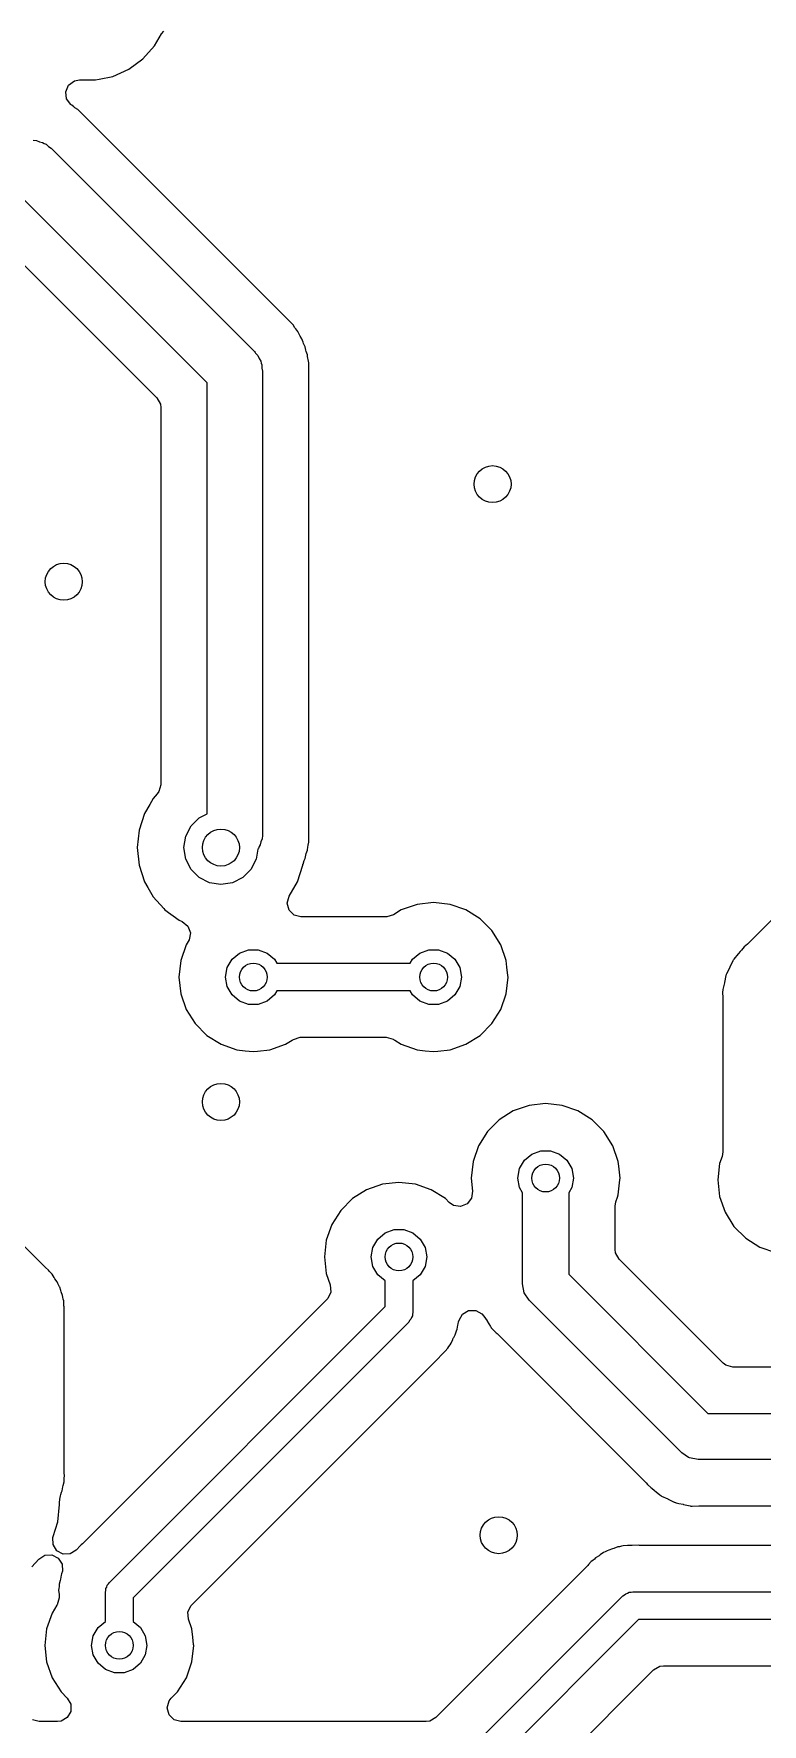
# Model space of a CAD drawing. Extents: x 44 to 146, y -87 to -25.
# Drawn here: x 106.33 to 114.2, y -77.23 to -58.95 of the extents above; entities that cross this region are included whole.
import ezdxf

# ---------------------------------------------------------------- set-up
doc = ezdxf.new("R2010")
doc.units = 0
doc.layers.add('BLACK', color=7, linetype='CONTINUOUS')

msp = doc.modelspace()

# ---------------------------------------------------------------- linework, layer by layer
at = {"layer": 'BLACK', "linetype": 'CONTINUOUS'}
for p, q in [((107.632533, -59.082216), (107.707367, -58.952598)), ((107.707367, -58.952598), (107.731037, -58.92175)), ((107.505871, -59.222888), (107.632533, -59.082216)), ((107.179803, -59.411144), (107.35273, -59.334151)), ((107.35273, -59.334151), (107.505871, -59.222888)), ((106.671748, -59.577294), (106.70259, -59.506601)), ((106.680384, -59.653937), (106.671748, -59.577294)), ((106.70259, -59.506601), (106.764647, -59.4608)), ((106.764647, -59.4608), (106.819084, -59.4505)), ((106.819084, -59.4505), (106.994648, -59.4505)), ((106.994648, -59.4505), (107.034004, -59.442134)), ((107.034004, -59.442134), (107.179803, -59.411144)), ((106.726185, -59.715994), (106.680384, -59.653937)), ((106.728585, -59.717908), (106.726185, -59.715994)), ((106.728587, -59.717909), (106.728585, -59.717908)), ((106.736489, -59.724211), (106.728587, -59.717909)), ((106.757413, -59.740897), (106.736489, -59.724211)), ((106.771038, -59.750564), (106.757413, -59.740897)), ((106.802259, -59.770182), (106.771038, -59.750564)), ((106.802263, -59.770185), (106.802259, -59.770182)), ((109.129817, -62.097739), (106.802263, -59.770185)), ((106.320617, -60.10191), (106.355125, -60.105108)), ((106.355125, -60.105108), (106.387441, -60.117627)), ((106.387441, -60.117627), (106.421177, -60.125562)), ((106.421177, -60.125562), (106.438429, -60.13738)), ((106.438429, -60.13738), (106.45793, -60.144935)), ((106.45793, -60.144935), (106.48354, -60.168282)), ((106.48354, -60.168282), (106.512132, -60.187868)), ((106.512132, -60.187868), (108.712132, -62.387868)), ((108.2, -62.724264), (106.175736, -60.7)), ((106.012063, -61.244141), (107.655859, -62.887937)), ((109.12982, -62.097743), (109.129817, -62.097739)), ((109.14943, -62.128953), (109.12982, -62.097743)), ((109.1591, -62.142583), (109.14943, -62.128953)), ((109.182092, -62.171414), (109.1591, -62.142583)), ((109.198089, -62.204632), (109.182092, -62.171414)), ((109.206171, -62.219256), (109.198089, -62.204632)), ((109.225789, -62.250478), (109.206171, -62.219256)), ((109.237968, -62.285285), (109.225789, -62.250478)), ((109.244359, -62.30071), (109.237968, -62.285285)), ((109.260358, -62.333933), (109.244359, -62.30071)), ((108.712132, -62.387868), (108.718356, -62.395364)), ((108.718356, -62.395364), (108.721703, -62.397891)), ((108.721703, -62.397891), (108.72536, -62.403797)), ((108.72536, -62.403797), (108.7475, -62.430459)), ((108.7475, -62.430459), (108.761499, -62.462165)), ((108.761499, -62.462165), (108.779742, -62.491628)), ((108.779742, -62.491628), (108.783584, -62.512182)), ((109.26036, -62.333939), (109.260357, -62.333933)), ((109.260357, -62.333933), (109.260358, -62.333933)), ((109.268567, -62.369899), (109.26036, -62.333939)), ((109.273188, -62.385936), (109.268567, -62.369899)), ((109.285368, -62.420745), (109.273188, -62.385936)), ((109.287657, -62.441063), (109.285368, -62.420745)), ((109.289496, -62.457385), (109.287657, -62.441063)), ((109.292293, -62.473851), (109.289496, -62.457385)), ((109.3005, -62.509806), (109.292293, -62.473851)), ((108.783584, -62.512182), (108.792032, -62.531315)), ((108.792032, -62.531315), (108.793632, -62.565935)), ((108.793632, -62.565935), (108.8, -62.6)), ((108.8, -62.6), (108.8, -67.6)), ((109.3005, -62.555046), (109.3005, -62.509806)), ((109.3005, -67.509806), (109.3005, -62.555046)), ((108.2, -67.383024), (108.2, -62.724264)), ((107.655859, -62.887937), (107.694423, -62.954732)), ((107.694423, -62.954732), (107.6995, -62.993296)), ((107.6995, -62.993296), (107.6995, -67.069481)), ((117.135063, -65.703568), (114.044246, -68.794384)), ((107.6995, -67.069481), (107.679538, -67.143981)), ((107.617467, -67.217784), (107.57945, -67.283631)), ((107.617469, -67.217781), (107.617467, -67.217783)), ((107.617467, -67.217783), (107.617467, -67.217784)), ((107.661229, -67.169181), (107.617469, -67.217781)), ((107.679538, -67.143981), (107.661229, -67.169181)), ((107.522819, -67.381721), (107.464325, -67.561745)), ((107.522822, -67.381714), (107.522819, -67.381721)), ((107.57945, -67.283631), (107.522822, -67.381714)), ((108.026393, -67.514886), (108.114886, -67.426393)), ((108.114886, -67.426393), (108.2, -67.383024)), ((107.464325, -67.561745), (107.44454, -67.75)), ((107.969577, -67.626393), (108.026393, -67.514886)), ((108.798089, -67.620617), (108.794892, -67.655125)), ((108.79968, -67.613855), (108.798089, -67.620617)), ((108.8, -67.6), (108.7991, -67.609703)), ((108.7991, -67.609703), (108.79968, -67.613855)), ((109.3005, -67.690194), (109.3005, -67.509806)), ((107.44454, -67.75), (107.464325, -67.938254)), ((107.95, -67.75), (107.969577, -67.626393)), ((107.969577, -67.873607), (107.95, -67.75)), ((108.747414, -67.766321), (108.730423, -67.873607)), ((108.755065, -67.75793), (108.747414, -67.766321)), ((108.762619, -67.738429), (108.755065, -67.75793)), ((108.774438, -67.721177), (108.762619, -67.738429)), ((108.782372, -67.687441), (108.774438, -67.721177)), ((108.794892, -67.655125), (108.782372, -67.687441)), ((109.273188, -67.814061), (109.285368, -67.779255)), ((109.285368, -67.779255), (109.289496, -67.742612)), ((109.289496, -67.742612), (109.292295, -67.72614)), ((109.292295, -67.72614), (109.293071, -67.722741)), ((109.293071, -67.722741), (109.3005, -67.690194)), ((107.464325, -67.938254), (107.464326, -67.938256)), ((107.464326, -67.938256), (107.522821, -68.118284)), ((108.026393, -67.985114), (107.969577, -67.873607)), ((108.114886, -68.073607), (108.026393, -67.985114)), ((108.673607, -67.985114), (108.585114, -68.073607)), ((108.730423, -67.873607), (108.673607, -67.985114)), ((109.177179, -68.118284), (109.235674, -67.938256)), ((109.235674, -67.938256), (109.235782, -67.93723)), ((109.235782, -67.93723), (109.236218, -67.935691)), ((109.236218, -67.935691), (109.237297, -67.930619)), ((109.237297, -67.930619), (109.237639, -67.930691)), ((109.237639, -67.930691), (109.249723, -67.888148)), ((109.249723, -67.888148), (109.26036, -67.866061)), ((109.26036, -67.866061), (109.268566, -67.830108)), ((109.268566, -67.830108), (109.273188, -67.814061)), ((107.522821, -68.118284), (107.558285, -68.179709)), ((108.226393, -68.130423), (108.114886, -68.073607)), ((108.35, -68.15), (108.226393, -68.130423)), ((108.473607, -68.130423), (108.35, -68.15)), ((108.585114, -68.073607), (108.473607, -68.130423)), ((109.08612, -68.276002), (109.177179, -68.118284)), ((107.558285, -68.179709), (107.617469, -68.28222)), ((107.617469, -68.28222), (107.730808, -68.408094)), ((109.066159, -68.3505), (109.08612, -68.276002)), ((109.086121, -68.425), (109.066159, -68.3505)), ((110.649999, -68.344435), (110.470747, -68.364631)), ((110.650001, -68.344435), (110.649999, -68.344435)), ((110.829253, -68.364631), (110.650001, -68.344435)), ((107.730808, -68.408094), (107.744129, -68.422888)), ((107.744129, -68.422888), (107.89727, -68.534151)), ((107.89727, -68.534151), (107.897271, -68.534151)), ((107.897271, -68.534151), (107.897272, -68.534152)), ((107.897272, -68.534152), (107.931173, -68.549246)), ((109.140659, -68.479538), (109.086121, -68.425)), ((109.215159, -68.4995), (109.140659, -68.479538)), ((110.137729, -68.4995), (109.215159, -68.4995)), ((110.1433, -68.499396), (110.137729, -68.4995)), ((110.217002, -68.476662), (110.1433, -68.499396)), ((110.300477, -68.424211), (110.217002, -68.476662)), ((110.470747, -68.364631), (110.300477, -68.424211)), ((110.829254, -68.364631), (110.829253, -68.364631)), ((110.829255, -68.364632), (110.829254, -68.364631)), ((110.999522, -68.424211), (110.829255, -68.364632)), ((111.152262, -68.520184), (110.999522, -68.424211)), ((111.279816, -68.647738), (111.152262, -68.520184)), ((107.931173, -68.549246), (107.991113, -68.597784)), ((107.991113, -68.597784), (108.018753, -68.66979)), ((108.018753, -68.66979), (108.006687, -68.745968)), ((111.375789, -68.800478), (111.279816, -68.647738)), ((107.974212, -68.800474), (107.914631, -68.970747)), ((107.996731, -68.764636), (107.974212, -68.800474)), ((108.006687, -68.745968), (107.996731, -68.764636)), ((108.470187, -68.957164), (108.55, -68.890192)), ((108.55, -68.890192), (108.647906, -68.854558)), ((108.647906, -68.854558), (108.752094, -68.854558)), ((108.752094, -68.854558), (108.85, -68.890192)), ((108.85, -68.890192), (108.929813, -68.957164)), ((110.420187, -68.957164), (110.5, -68.890192)), ((110.5, -68.890192), (110.597906, -68.854558)), ((110.597906, -68.854558), (110.702094, -68.854558)), ((110.702094, -68.854558), (110.8, -68.890192)), ((110.8, -68.890192), (110.879813, -68.957164)), ((111.435368, -68.970745), (111.375789, -68.800478)), ((113.94526, -68.899024), (113.897299, -68.956183)), ((113.947989, -68.895675), (113.94526, -68.899024)), ((113.967008, -68.871623), (113.947989, -68.895675)), ((113.970168, -68.868463), (113.967008, -68.871623)), ((113.978931, -68.858898), (113.970168, -68.868463)), ((114.01007, -68.821789), (113.978931, -68.858898)), ((114.027869, -68.808537), (114.01007, -68.821789)), ((114.044246, -68.794384), (114.027869, -68.808537)), ((107.914631, -68.970747), (107.894435, -69.149998)), ((108.4, -69.15), (108.418092, -69.047394)), ((108.418092, -69.047394), (108.470187, -68.957164)), ((108.929813, -68.957164), (108.954545, -69)), ((108.954545, -69), (110.395455, -69)), ((110.395455, -69), (110.420187, -68.957164)), ((110.879813, -68.957164), (110.931908, -69.047394)), ((110.931908, -69.047394), (110.95, -69.15)), ((111.443434, -69.042331), (111.435368, -68.970745)), ((111.453731, -69.133727), (111.443434, -69.042331)), ((113.852054, -69.04627), (113.818561, -69.112962)), ((113.85394, -69.042375), (113.852054, -69.04627)), ((113.885488, -68.974723), (113.85394, -69.042375)), ((113.890042, -68.967341), (113.885488, -68.974723)), ((113.892284, -68.963273), (113.889792, -68.967186)), ((113.889792, -68.967186), (113.890042, -68.967341)), ((113.89253, -68.963435), (113.892284, -68.963273)), ((113.897299, -68.956183), (113.89253, -68.963435)), ((107.894435, -69.149998), (107.894435, -69.150001)), ((107.894435, -69.150001), (107.914631, -69.329252)), ((108.418092, -69.252606), (108.4, -69.15)), ((108.470187, -69.342836), (108.418092, -69.252606)), ((110.931908, -69.252606), (110.879813, -69.342836)), ((110.95, -69.15), (110.931908, -69.252606)), ((111.435368, -69.329255), (111.455565, -69.15)), ((111.455565, -69.15), (111.453731, -69.133727)), ((113.795304, -69.211086), (113.778099, -69.283682)), ((113.796241, -69.206858), (113.795304, -69.211086)), ((113.811341, -69.133731), (113.796241, -69.206858)), ((113.814072, -69.125491), (113.811341, -69.133731)), ((113.815312, -69.121018), (113.81379, -69.125397)), ((113.81379, -69.125397), (113.814072, -69.125491)), ((113.815592, -69.12112), (113.815312, -69.121018)), ((113.818561, -69.112962), (113.815592, -69.12112)), ((107.914631, -69.329252), (107.914631, -69.329254)), ((107.914631, -69.329254), (107.914632, -69.329255)), ((107.914632, -69.329255), (107.974211, -69.499522)), ((108.55, -69.409808), (108.470187, -69.342836)), ((108.647906, -69.445442), (108.55, -69.409808)), ((108.752094, -69.445442), (108.647906, -69.445442)), ((108.85, -69.409808), (108.752094, -69.445442)), ((108.929813, -69.342836), (108.85, -69.409808)), ((108.954545, -69.3), (108.929813, -69.342836)), ((110.395455, -69.3), (108.954545, -69.3)), ((110.420187, -69.342836), (110.395455, -69.3)), ((110.5, -69.409808), (110.420187, -69.342836)), ((110.597906, -69.445442), (110.5, -69.409808)), ((110.702094, -69.445442), (110.597906, -69.445442)), ((110.8, -69.409808), (110.702094, -69.445442)), ((110.879813, -69.342836), (110.8, -69.409808)), ((111.375789, -69.499522), (111.435368, -69.329255)), ((113.776623, -69.296894), (113.775866, -69.305545)), ((113.775866, -69.305545), (113.778037, -69.380151)), ((113.776796, -69.292264), (113.776325, -69.296868)), ((113.776325, -69.296868), (113.776623, -69.296894)), ((113.777092, -69.292299), (113.776796, -69.292264)), ((113.778099, -69.283682), (113.777092, -69.292299)), ((113.778037, -69.380151), (113.7781, -69.384484)), ((113.7781, -69.384484), (113.7781, -71.03888)), ((107.974211, -69.499522), (108.070184, -69.652262)), ((111.279816, -69.652262), (111.375789, -69.499522)), ((108.070184, -69.652262), (108.197738, -69.779816)), ((108.197738, -69.779816), (108.350478, -69.875789)), ((109.132998, -69.823338), (109.2067, -69.800604)), ((109.2067, -69.800604), (109.212271, -69.8005)), ((109.212271, -69.8005), (110.137729, -69.8005)), ((110.137729, -69.8005), (110.212229, -69.820462)), ((110.999522, -69.875789), (111.152262, -69.779816)), ((111.152262, -69.779816), (111.279816, -69.652262)), ((108.350478, -69.875789), (108.520745, -69.935368)), ((108.520745, -69.935368), (108.610372, -69.945466)), ((108.610372, -69.945466), (108.699999, -69.955565)), ((108.699999, -69.955565), (108.7, -69.955565)), ((108.7, -69.955565), (108.700001, -69.955565)), ((108.700001, -69.955565), (108.744813, -69.950515)), ((108.744813, -69.950515), (108.879255, -69.935368)), ((108.879255, -69.935368), (109.049522, -69.875789)), ((109.049522, -69.875789), (109.120746, -69.831036)), ((109.120746, -69.831036), (109.132998, -69.823338)), ((110.212229, -69.820462), (110.217002, -69.823338)), ((110.217002, -69.823338), (110.229263, -69.831042)), ((110.229263, -69.831042), (110.300478, -69.875789)), ((110.300478, -69.875789), (110.470745, -69.935368)), ((110.470745, -69.935368), (110.560372, -69.945466)), ((110.560372, -69.945466), (110.649999, -69.955565)), ((110.649999, -69.955565), (110.65, -69.955565)), ((110.65, -69.955565), (110.650001, -69.955565)), ((110.650001, -69.955565), (110.694813, -69.950515)), ((110.694813, -69.950515), (110.829255, -69.935368)), ((110.829255, -69.935368), (110.999522, -69.875789)), ((106.442824, -72.280405), (104.679327, -70.516908)), ((111.682347, -70.537831), (111.512077, -70.597411)), ((111.861599, -70.517635), (111.682347, -70.537831)), ((111.861601, -70.517635), (111.861599, -70.517635)), ((112.040853, -70.537831), (111.861601, -70.517635)), ((112.040854, -70.537831), (112.040853, -70.537831)), ((112.040855, -70.537832), (112.040854, -70.537831)), ((112.211122, -70.597411), (112.040855, -70.537832)), ((111.359338, -70.693384), (111.231784, -70.820938)), ((111.512077, -70.597411), (111.359338, -70.693384)), ((112.363862, -70.693384), (112.211122, -70.597411)), ((112.491416, -70.820938), (112.363862, -70.693384)), ((111.231784, -70.820938), (111.135811, -70.973677)), ((112.587389, -70.973678), (112.491416, -70.820938)), ((111.135811, -70.973677), (111.076231, -71.143947)), ((111.631787, -71.130364), (111.7116, -71.063392)), ((111.7116, -71.063392), (111.809506, -71.027758)), ((111.809506, -71.027758), (111.913694, -71.027758)), ((111.913694, -71.027758), (112.0116, -71.063392)), ((112.0116, -71.063392), (112.091413, -71.130364)), ((112.646968, -71.143945), (112.587389, -70.973678)), ((113.769739, -71.08809), (113.743232, -71.163843)), ((113.7781, -71.03888), (113.769739, -71.08809)), ((111.076231, -71.143947), (111.056035, -71.323198)), ((111.5616, -71.3232), (111.579692, -71.220594)), ((111.579692, -71.220594), (111.631787, -71.130364)), ((112.091413, -71.130364), (112.143508, -71.220594)), ((112.143508, -71.220594), (112.1616, -71.3232)), ((112.65241, -71.192245), (112.646968, -71.143945)), ((112.667165, -71.323198), (112.65241, -71.192245)), ((113.743231, -71.163846), (113.723035, -71.343098)), ((113.743232, -71.163843), (113.743231, -71.163846)), ((109.925477, -71.449211), (109.772738, -71.545184)), ((110.095747, -71.389631), (109.925477, -71.449211)), ((110.274999, -71.369435), (110.095747, -71.389631)), ((110.275001, -71.369435), (110.274999, -71.369435)), ((110.454253, -71.389631), (110.275001, -71.369435)), ((110.454254, -71.389631), (110.454253, -71.389631)), ((110.454255, -71.389632), (110.454254, -71.389631)), ((110.624522, -71.449211), (110.454255, -71.389632)), ((110.777262, -71.545184), (110.624522, -71.449211)), ((111.056035, -71.323198), (111.056035, -71.323202)), ((111.056035, -71.323202), (111.071944, -71.464403)), ((111.579692, -71.425806), (111.5616, -71.3232)), ((111.6116, -71.481071), (111.579692, -71.425806)), ((112.143508, -71.425806), (112.1116, -71.481071)), ((112.1616, -71.3232), (112.143508, -71.425806)), ((112.646968, -71.502455), (112.664923, -71.343101)), ((112.664923, -71.343098), (112.667165, -71.323201)), ((112.664923, -71.343101), (112.664923, -71.343098)), ((112.667165, -71.323201), (112.667165, -71.323198)), ((113.723035, -71.343098), (113.723035, -71.343101)), ((113.723035, -71.343101), (113.743231, -71.522352)), ((109.772738, -71.545184), (109.645184, -71.672738)), ((110.777263, -71.545185), (110.777262, -71.545184)), ((110.818522, -71.586444), (110.777263, -71.545185)), ((110.864297, -71.617653), (110.818522, -71.586444)), ((110.940563, -71.629148), (110.864297, -71.617653)), ((111.01236, -71.60097), (110.940563, -71.629148)), ((111.060449, -71.540669), (111.01236, -71.60097)), ((111.071944, -71.464403), (111.060449, -71.540669)), ((111.6116, -72.4662), (111.6116, -71.481071)), ((112.1116, -71.481071), (112.1116, -72.362646)), ((112.6121, -71.627419), (112.620461, -71.578209)), ((112.6121, -72.093614), (112.6121, -71.627419)), ((112.620461, -71.578209), (112.638204, -71.5275)), ((112.638204, -71.5275), (112.646968, -71.502455)), ((113.743231, -71.522352), (113.743231, -71.522354)), ((113.743231, -71.522354), (113.743232, -71.522355)), ((113.743232, -71.522355), (113.802811, -71.692622)), ((109.645184, -71.672738), (109.549211, -71.825477)), ((113.802811, -71.692622), (113.898784, -71.845362)), ((109.489631, -71.995747), (109.469435, -72.174998)), ((109.549211, -71.825477), (109.489631, -71.995747)), ((109.993092, -72.072394), (110.045187, -71.982164)), ((110.045187, -71.982164), (110.125, -71.915192)), ((110.125, -71.915192), (110.222906, -71.879558)), ((110.222906, -71.879558), (110.327094, -71.879558)), ((110.327094, -71.879558), (110.425, -71.915192)), ((110.425, -71.915192), (110.504813, -71.982164)), ((110.504813, -71.982164), (110.556908, -72.072394)), ((113.898784, -71.845362), (114.026338, -71.972916)), ((114.026338, -71.972916), (114.179078, -72.068889)), ((109.469435, -72.174998), (109.469435, -72.175001)), ((109.469435, -72.175001), (109.489631, -72.354253)), ((109.975, -72.175), (109.993092, -72.072394)), ((109.993092, -72.277606), (109.975, -72.175)), ((110.556908, -72.072394), (110.575, -72.175)), ((110.575, -72.175), (110.556908, -72.277606)), ((112.617177, -72.132178), (112.6121, -72.093614)), ((112.655741, -72.198973), (112.617177, -72.132178)), ((114.179078, -72.068889), (114.349345, -72.128468)), ((106.453196, -72.289843), (106.442824, -72.280405)), ((106.486063, -72.317033), (106.453196, -72.289843)), ((106.496739, -72.331727), (106.486063, -72.317033)), ((106.511917, -72.349498), (106.496739, -72.331727)), ((106.524763, -72.362344), (106.511917, -72.349498)), ((106.524764, -72.362346), (106.524763, -72.362344)), ((106.546472, -72.399053), (106.524764, -72.362346)), ((109.489631, -72.354253), (109.532888, -72.477874)), ((110.045187, -72.367836), (109.993092, -72.277606)), ((110.125, -72.434808), (110.045187, -72.367836)), ((110.504813, -72.367836), (110.425, -72.434808)), ((110.556908, -72.277606), (110.504813, -72.367836)), ((112.1116, -72.362646), (113.616153, -73.8672)), ((113.779826, -73.323059), (112.655741, -72.198973)), ((106.55418, -72.410788), (106.546472, -72.399053)), ((106.579253, -72.445297), (106.55418, -72.410788)), ((106.585934, -72.462174), (106.579253, -72.445297)), ((106.596224, -72.483178), (106.585934, -72.462174)), ((106.605465, -72.498803), (106.596224, -72.483178)), ((106.60547, -72.498814), (106.605465, -72.498803)), ((106.606297, -72.501662), (106.60547, -72.498814)), ((106.617368, -72.539772), (106.606297, -72.501662)), ((106.621912, -72.553045), (106.617368, -72.539772)), ((106.637616, -72.592707), (106.621912, -72.553045)), ((109.538651, -72.554787), (109.505186, -72.624276)), ((109.532888, -72.477874), (109.538651, -72.554787)), ((110.125, -72.712868), (110.125, -72.434808)), ((110.425, -72.434808), (110.425, -72.775)), ((111.63063, -72.561871), (111.6116, -72.4662)), ((106.639891, -72.610718), (106.637616, -72.592707)), ((106.644631, -72.633611), (106.639891, -72.610718)), ((106.6497, -72.651057), (106.644631, -72.633611)), ((106.650004, -72.660761), (106.6497, -72.651057)), ((106.65104, -72.693689), (106.650004, -72.660761)), ((106.652143, -72.707702), (106.65104, -72.693689)), ((106.6525, -72.710525), (106.652143, -72.707702)), ((106.6525, -72.737828), (106.6525, -72.710525)), ((106.652574, -72.742509), (106.6525, -72.737828)), ((109.497608, -72.632444), (106.852434, -75.277618)), ((107.143934, -75.693934), (110.125, -72.712868)), ((109.505186, -72.624276), (109.497608, -72.632444)), ((111.684823, -72.642977), (111.63063, -72.561871)), ((113.33582, -74.293973), (111.684823, -72.642977)), ((106.6525, -72.835725), (106.654356, -72.818906)), ((106.6525, -74.490391), (106.6525, -72.835725)), ((106.65468, -72.809521), (106.652574, -72.742509)), ((106.653798, -72.818854), (106.65468, -72.809521)), ((106.654356, -72.818906), (106.653798, -72.818854)), ((110.381066, -72.881066), (107.4, -75.862132)), ((110.390939, -72.863964), (110.381066, -72.881066)), ((110.404904, -72.85), (110.390939, -72.863964)), ((110.410015, -72.830925), (110.404904, -72.85)), ((110.419889, -72.813823), (110.410015, -72.830925)), ((110.425, -72.775), (110.419889, -72.794074)), ((110.419889, -72.794074), (110.419889, -72.813823)), ((110.904635, -72.957926), (110.911592, -72.913994)), ((110.911592, -72.913994), (110.914439, -72.900252)), ((110.914439, -72.900252), (110.920074, -72.87831)), ((110.920074, -72.87831), (110.92457, -72.860797)), ((110.92457, -72.860797), (110.962434, -72.793604)), ((110.962434, -72.793604), (111.028822, -72.754344)), ((111.028822, -72.754344), (111.105946, -72.753538)), ((111.105946, -72.753538), (111.17314, -72.791402)), ((111.17314, -72.791402), (111.193376, -72.81598)), ((111.193376, -72.81598), (111.227372, -72.867669)), ((111.227372, -72.867669), (111.229698, -72.871319)), ((111.229698, -72.871319), (111.265431, -72.929252)), ((110.839362, -73.108764), (110.857025, -73.067944)), ((110.857025, -73.067944), (110.863197, -73.055348)), ((110.863197, -73.055348), (110.867984, -73.046641)), ((110.867984, -73.046641), (110.884627, -73.016368)), ((110.884627, -73.016368), (110.889418, -72.997708)), ((110.889418, -72.997708), (110.896989, -72.975591)), ((110.896989, -72.975591), (110.904635, -72.957926)), ((111.265431, -72.929252), (111.26889, -72.934859)), ((111.26889, -72.934859), (111.274272, -72.941666)), ((111.274272, -72.941666), (111.274039, -72.941849)), ((111.274039, -72.941849), (111.276968, -72.945445)), ((111.276968, -72.945445), (111.277197, -72.945254)), ((111.277197, -72.945254), (111.282769, -72.951895)), ((111.282769, -72.951895), (111.28277, -72.951896)), ((111.28277, -72.951896), (111.327929, -72.994501)), ((111.327929, -72.994501), (111.337044, -73.003101)), ((111.337044, -73.003101), (111.340153, -73.006121)), ((111.340153, -73.006121), (112.935581, -74.601548)), ((110.685718, -73.286176), (110.692935, -73.280204)), ((110.686051, -73.286578), (110.685718, -73.286176)), ((110.692935, -73.280204), (110.69294, -73.280202)), ((110.69294, -73.280202), (110.740653, -73.229391)), ((110.740653, -73.229391), (110.743785, -73.226159)), ((110.743785, -73.226159), (110.763911, -73.206035)), ((110.763911, -73.206035), (110.765885, -73.203489)), ((110.765885, -73.203489), (110.774999, -73.192816)), ((110.774999, -73.192816), (110.805448, -73.160393)), ((110.805448, -73.160393), (110.814724, -73.143517)), ((110.814724, -73.143517), (110.827559, -73.123978)), ((110.827559, -73.123978), (110.839362, -73.108764)), ((108.033858, -75.936086), (110.672562, -73.297382)), ((110.672562, -73.297382), (110.686051, -73.286578)), ((113.810685, -73.346738), (113.779826, -73.323059)), ((113.885185, -73.3667), (113.810685, -73.346738)), ((117.839014, -73.3667), (113.885185, -73.3667)), ((113.616153, -73.8672), (118.108046, -73.8672)), ((113.335823, -74.293977), (113.33582, -74.293973)), ((113.408093, -74.342266), (113.335823, -74.293977)), ((113.416929, -74.34817), (113.408093, -74.342266)), ((113.5126, -74.367201), (113.416929, -74.34817)), ((113.512605, -74.3672), (113.5126, -74.367201)), ((118.2116, -74.3672), (113.512605, -74.3672)), ((106.653161, -74.504412), (106.6525, -74.490391)), ((106.6525, -74.588105), (106.654334, -74.564797)), ((106.657174, -74.546867), (106.653161, -74.504412)), ((106.654334, -74.564797), (106.657174, -74.546867)), ((106.613072, -74.759834), (106.61759, -74.742237)), ((106.61759, -74.742237), (106.625157, -74.720132)), ((106.625157, -74.720132), (106.632373, -74.703459)), ((106.632373, -74.703459), (106.639044, -74.661332)), ((106.639044, -74.661332), (106.64189, -74.647594)), ((106.64189, -74.647594), (106.6525, -74.606272)), ((106.6525, -74.606272), (106.6525, -74.588105)), ((112.935581, -74.601548), (112.949738, -74.61793)), ((112.949738, -74.61793), (112.962987, -74.635727)), ((112.962987, -74.635727), (112.962989, -74.635729)), ((112.962989, -74.635729), (112.96299, -74.63573)), ((112.96299, -74.63573), (113.0001, -74.666869)), ((113.0001, -74.666869), (113.009683, -74.67565)), ((113.009683, -74.67565), (113.012824, -74.678791)), ((113.012824, -74.678791), (113.036888, -74.697818)), ((113.036888, -74.697818), (113.040192, -74.70051)), ((113.040192, -74.70051), (113.056979, -74.714596)), ((113.056979, -74.714596), (113.097386, -74.748503)), ((113.097386, -74.748503), (113.104633, -74.753269)), ((106.585674, -75.040256), (106.60546, -74.852)), ((106.603227, -74.830757), (106.611667, -74.769161)), ((106.60546, -74.852), (106.603227, -74.830757)), ((106.610739, -74.768923), (106.6128, -74.76089)), ((106.611667, -74.769161), (106.610739, -74.768923)), ((106.6128, -74.76089), (106.612879, -74.76032)), ((106.612879, -74.76032), (106.613068, -74.75984)), ((106.613068, -74.75984), (106.613072, -74.759834)), ((113.104633, -74.753269), (113.104469, -74.753517)), ((113.104469, -74.753517), (113.108383, -74.75601)), ((113.108383, -74.75601), (113.10854, -74.755757)), ((113.10854, -74.755757), (113.115919, -74.760308)), ((113.115919, -74.760308), (113.115923, -74.760311)), ((113.115923, -74.760311), (113.183656, -74.791895)), ((113.183656, -74.791895), (113.187438, -74.793727)), ((113.187438, -74.793727), (113.252044, -74.826174)), ((113.252044, -74.826174), (113.254167, -74.82724)), ((113.254167, -74.82724), (113.262322, -74.830208)), ((113.262322, -74.830208), (113.262219, -74.830489)), ((113.262219, -74.830489), (113.266596, -74.83201)), ((113.266596, -74.83201), (113.26669, -74.831727)), ((113.26669, -74.831727), (113.274925, -74.834455)), ((113.274925, -74.834455), (113.274928, -74.834457)), ((113.274928, -74.834457), (113.27493, -74.834457)), ((113.27493, -74.834457), (113.274932, -74.834458)), ((113.274932, -74.834458), (113.301302, -74.839902)), ((113.301302, -74.839902), (113.348063, -74.849557)), ((113.348063, -74.849557), (113.35219, -74.850471)), ((113.35219, -74.850471), (113.424879, -74.8677)), ((113.424879, -74.8677), (113.424887, -74.8677)), ((113.424887, -74.8677), (113.433497, -74.868707)), ((113.433497, -74.868707), (113.433462, -74.869003)), ((113.433462, -74.869003), (113.438067, -74.869474)), ((113.438067, -74.869474), (113.438093, -74.869177)), ((113.438093, -74.869177), (113.446736, -74.869932)), ((113.446736, -74.869932), (113.446745, -74.869934)), ((113.446745, -74.869934), (113.519162, -74.867826)), ((113.519162, -74.867826), (113.521354, -74.867763)), ((113.521354, -74.867763), (113.525687, -74.8677)), ((113.525687, -74.8677), (118.146072, -74.8677)), ((106.534841, -75.1967), (106.585674, -75.040256)), ((106.531489, -75.208706), (106.534841, -75.1967)), ((106.533911, -75.285796), (106.531489, -75.208706)), ((106.574552, -75.351347), (106.533911, -75.285796)), ((106.832059, -75.294798), (106.785166, -75.344733)), ((106.839282, -75.288823), (106.832059, -75.294798)), ((106.852434, -75.277618), (106.83895, -75.288422)), ((106.83895, -75.288422), (106.839282, -75.288823)), ((112.759855, -75.295906), (112.745887, -75.297004)), ((112.763063, -75.295501), (112.759855, -75.295906)), ((112.763069, -75.2955), (112.763063, -75.295501)), ((112.763075, -75.2955), (112.763069, -75.2955)), ((112.791457, -75.2955), (112.763075, -75.2955)), ((112.796138, -75.295426), (112.791457, -75.2955)), ((112.865701, -75.293239), (112.796138, -75.295426)), ((112.875038, -75.294122), (112.865701, -75.293239)), ((112.875087, -75.293603), (112.875038, -75.294122)), ((112.892266, -75.2955), (112.875087, -75.293603)), ((119.099636, -75.2955), (112.892266, -75.2955)), ((106.305871, -75.524888), (106.379342, -75.44329)), ((106.379342, -75.44329), (106.444026, -75.401284)), ((106.444026, -75.401284), (106.521049, -75.397247)), ((106.521049, -75.397247), (106.58977, -75.432262)), ((106.642525, -75.387796), (106.574552, -75.351347)), ((106.58977, -75.432262), (106.631777, -75.496947)), ((106.719615, -75.385374), (106.642525, -75.387796)), ((106.785166, -75.344733), (106.719615, -75.385374)), ((112.355163, -75.468037), (112.326813, -75.502305)), ((112.370744, -75.456716), (112.355163, -75.468037)), ((112.388511, -75.441541), (112.370744, -75.456716)), ((112.402133, -75.42792), (112.388511, -75.441541)), ((112.440423, -75.405275), (112.402133, -75.42792)), ((112.452151, -75.39757), (112.440423, -75.405275)), ((112.488123, -75.371435), (112.452151, -75.39757)), ((112.488133, -75.37143), (112.488123, -75.371435)), ((112.50603, -75.364344), (112.488133, -75.37143)), ((112.527021, -75.35406), (112.50603, -75.364344)), ((112.543599, -75.344256), (112.527021, -75.35406)), ((112.586315, -75.331845), (112.543599, -75.344256)), ((112.599588, -75.327301), (112.586315, -75.331845)), ((112.640943, -75.310928), (112.599588, -75.327301)), ((112.640948, -75.310927), (112.640943, -75.310928)), ((112.660047, -75.308514), (112.640948, -75.310927)), ((112.682928, -75.303776), (112.660047, -75.308514)), ((112.701428, -75.298402), (112.682928, -75.303776)), ((112.701434, -75.298401), (112.701428, -75.298402)), ((112.745887, -75.297004), (112.701434, -75.298401)), ((106.613408, -75.660993), (106.610563, -75.674734)), ((106.620364, -75.617074), (106.613408, -75.660993)), ((106.626818, -75.602159), (106.620364, -75.617073)), ((106.620364, -75.617073), (106.620364, -75.617074)), ((106.635814, -75.57397), (106.626818, -75.602159)), ((106.631777, -75.496947), (106.635814, -75.57397)), ((112.317368, -75.512684), (110.674195, -77.155859)), ((112.326813, -75.502305), (112.317368, -75.512684)), ((106.597665, -75.760389), (106.594653, -75.779403)), ((106.594653, -75.779403), (106.598839, -75.823684)), ((106.5995, -75.737078), (106.597665, -75.760389)), ((106.598839, -75.823684), (106.5995, -75.837707)), ((106.600702, -75.713144), (106.5995, -75.717824)), ((106.5995, -75.717824), (106.5995, -75.737078)), ((106.5995, -75.837707), (106.5995, -75.862729)), ((106.610563, -75.674734), (106.600702, -75.713144)), ((107.1, -75.8), (107.105111, -75.780925)), ((107.1, -76.115192), (107.1, -75.8)), ((107.105111, -75.761177), (107.114984, -75.744074)), ((107.105111, -75.780925), (107.105111, -75.761177)), ((107.114984, -75.744074), (107.120096, -75.725)), ((107.120096, -75.725), (107.13406, -75.711035)), ((107.13406, -75.711035), (107.143934, -75.693934)), ((110.837868, -77.7), (112.697934, -75.839934)), ((112.697934, -75.839934), (112.715035, -75.83006)), ((112.715035, -75.83006), (112.729, -75.816096)), ((112.729, -75.816096), (112.748074, -75.810984)), ((112.748074, -75.810984), (112.765177, -75.801111)), ((112.765177, -75.801111), (112.784925, -75.801111)), ((112.784925, -75.801111), (112.804, -75.796)), ((112.804, -75.796), (119.368668, -75.796)), ((106.524211, -76.025477), (106.464631, -76.195747)), ((106.576662, -75.942002), (106.524211, -76.025477)), ((106.579538, -75.937229), (106.576662, -75.942002)), ((106.5995, -75.862729), (106.579538, -75.937229)), ((107.4, -75.862132), (107.4, -76.115192)), ((107.992828, -76.013731), (108.026293, -75.944241)), ((107.99859, -76.090642), (107.992828, -76.013731)), ((108.026293, -75.944241), (108.033858, -75.936086)), ((106.464631, -76.195747), (106.444435, -76.374998)), ((106.968092, -76.272394), (107.020187, -76.182164)), ((107.020187, -76.182164), (107.1, -76.115192)), ((107.4, -76.115192), (107.479813, -76.182164)), ((107.479813, -76.182164), (107.531908, -76.272394)), ((108.035368, -76.195745), (107.99859, -76.090642)), ((108.045466, -76.285372), (108.035368, -76.195745)), ((112.866132, -76.096), (111.006066, -77.956066)), ((119.4308, -76.096), (112.866132, -76.096)), ((106.444435, -76.374998), (106.444435, -76.375001)), ((106.444435, -76.375001), (106.464631, -76.554252)), ((106.95, -76.375), (106.968092, -76.272394)), ((106.968092, -76.477606), (106.95, -76.375)), ((107.531908, -76.272394), (107.55, -76.375)), ((107.55, -76.375), (107.531908, -76.477606)), ((108.035368, -76.554255), (108.055565, -76.375)), ((108.0544, -76.364664), (108.045466, -76.285372)), ((108.055565, -76.375), (108.0544, -76.364664)), ((106.464631, -76.554252), (106.464631, -76.554254)), ((106.464631, -76.554254), (106.464632, -76.554255)), ((106.464632, -76.554255), (106.524211, -76.724522)), ((107.020187, -76.567836), (106.968092, -76.477606)), ((107.1, -76.634808), (107.020187, -76.567836)), ((107.479813, -76.567836), (107.4, -76.634808)), ((107.531908, -76.477606), (107.479813, -76.567836)), ((107.975789, -76.724522), (108.035368, -76.554255)), ((106.524211, -76.724522), (106.620184, -76.877262)), ((107.197906, -76.670442), (107.1, -76.634808)), ((107.302094, -76.670442), (107.197906, -76.670442)), ((107.4, -76.634808), (107.302094, -76.670442)), ((107.879816, -76.877262), (107.975789, -76.724522)), ((111.386619, -78.283325), (113.029805, -76.640141)), ((113.029805, -76.640141), (113.0966, -76.601577)), ((113.0966, -76.601577), (113.135164, -76.5965)), ((113.135164, -76.5965), (119.342534, -76.5965)), ((106.620184, -76.877262), (106.620185, -76.877263)), ((106.620185, -76.877263), (106.688063, -76.945141)), ((107.811937, -76.945141), (107.879815, -76.877263)), ((107.879815, -76.877263), (107.879816, -76.877262)), ((106.688063, -76.945141), (106.726627, -77.011936)), ((106.726627, -77.089064), (106.688063, -77.155859)), ((106.726627, -77.011936), (106.726627, -77.089064)), ((107.768296, -77.0505), (107.788258, -76.976)), ((107.788258, -77.125), (107.768296, -77.0505)), ((107.788258, -76.976), (107.811937, -76.945141)), ((106.385098, -77.1995), (106.310598, -77.179538)), ((106.582704, -77.1995), (106.385098, -77.1995)), ((106.621268, -77.194423), (106.582704, -77.1995)), ((106.688063, -77.155859), (106.621268, -77.194423)), ((107.842796, -77.179538), (107.788258, -77.125)), ((107.917296, -77.1995), (107.842796, -77.179538)), ((110.568836, -77.1995), (107.917296, -77.1995)), ((110.6074, -77.194423), (110.568836, -77.1995)), ((110.674195, -77.155859), (110.6074, -77.194423))]:
    msp.add_line(p, q, dxfattribs=at)
at = {"layer": 'BLACK'}
for centre, radius in [((111.2876, -63.82), 0.2), ((106.65, -64.875), 0.2), ((108.35, -67.75), 0.2), ((108.7, -69.15), 0.15), ((110.65, -69.15), 0.15), ((108.35, -70.5), 0.2), ((111.8616, -71.3232), 0.15), ((110.275, -72.175), 0.15), ((111.3536, -75.184), 0.2), ((107.25, -76.375), 0.15)]:
    msp.add_circle(centre, radius, dxfattribs=at)

doc.saveas('drawing.dxf')
